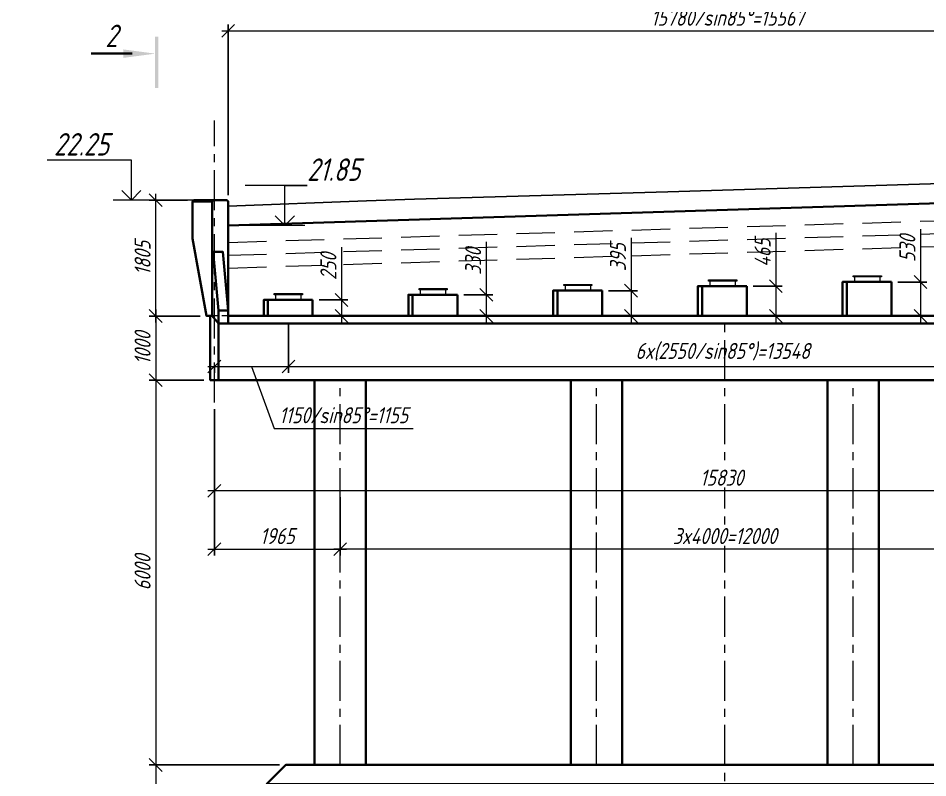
# Model space of a CAD drawing. Header units: millimetres. Extents: x 265754 to 14267433, y -6145605 to 2433772.
# Drawn here: x 7273824 to 7288015, y 837613 to 849455 of the extents above; entities that cross this region are included whole.
import ezdxf
from ezdxf import colors
from ezdxf.entities.mleader import LeaderData, LeaderLine
from ezdxf.enums import TextEntityAlignment as Align
from ezdxf.math import Vec2, Vec3

# ---------------------------------------------------------------- set-up
doc = ezdxf.new("R2010")
doc.units = ezdxf.units.MM
doc.linetypes.add('осевая', pattern=[2, 1.25, -0.25, 0.25, -0.25])
doc.linetypes.add('Штриховая', pattern=[3, 2, -1])
for name, color, linetype, lineweight in [('04_Невидимые', 3, 'Continuous', 13), ('1-Бетон', 106, 'Continuous', 35), ('ИС_TXT_ЗГЛ', 1, 'Continuous', 35), ('ИС_Выноски', 3, 'Continuous', 18), ('ИС_Невид', 4, 'Штриховая', 18), ('ИС_ОПОР_Тон', 3, 'Continuous', 18), ('ИС_Основная', 7, 'Continuous', 35), ('ИС_Ось', 3, 'осевая', 18), ('ИС_ПС_Невид', 4, 'Штриховая', 18), ('ИС_Размер', 3, 'Continuous', 18)]:
    doc.layers.add(name, color=color, linetype=linetype, lineweight=lineweight)
doc.layers.add('_Defpoints', color=8, linetype='Continuous', plot=False)
doc.styles.add('0', font='isocpeur.ttf', dxfattribs={"width": 0.8, "oblique": 15})
doc.styles.add('ISOCPEUR', font='isocpeur.ttf', dxfattribs={"width": 0.8, "oblique": 15, "height": 2.5})
doc.dimstyles.new('М100', dxfattribs={"dimscale": 100, "dimtxt": 2.5, "dimasz": 2, "dimexe": 1, "dimexo": 1, "dimgap": 0.8, "dimtad": 1, "dimdec": 0, "dimzin": 0, "dimdsep": 46, "dimtxsty": '0', "dimblk": 'OBLIQUE', "dimcen": 0.09, "dimdle": 1, "dimclrd": 256, "dimclre": 256, "dimclrt": 256, "dimadec": 4, "dimazin": 0, "dimtfac": 1, "dimtdec": 0, "dimtmove": 1, "dimatfit": 2, "dimfxl": 1, "dimtolj": 1, "dimtzin": 0, "dimlwd": -1, "dimarcsym": 0})

# ---------------------------------------------------------------- blocks, each defined once
blk = doc.blocks.new('_OBLIQUE')
at = {"color": 0, "linetype": 'ByBlock', "lineweight": -2}
blk.add_line((0.5, 0.5), (-0.5, -0.5), dxfattribs=at)
blk = doc.blocks.new('*D2221')
at = {"layer": 'Defpoints', "color": 0, "transparency": 16777216}
for p in [(7278417, 845062), (7278417, 844812), (7278869, 844812)]:
    blk.add_point(p, dxfattribs=at)
at = {"layer": 'ИС_Размер', "transparency": 16777216}
for p, q in [((7278869, 845886), (7278869, 845062)), ((7278869, 845162), (7278869, 844712))]:
    blk.add_line(p, q, dxfattribs=at)
at = {"layer": 'ИС_Размер', "lineweight": -2, "transparency": 16777216}
for p, q in [((7278517, 845062), (7278969, 845062)), ((7278517, 844812), (7278969, 844812))]:
    blk.add_line(p, q, dxfattribs=at)
at = {"layer": 'ИС_Размер', "transparency": 16777216, "xscale": 200, "yscale": 200, "zscale": 200}
for p, rotation in [((7278869, 845062), 90), ((7278869, 844812), 270)]:
    blk.add_blockref('_OBLIQUE', p, dxfattribs=dict(at, rotation=rotation))
at = {"layer": 'ИС_Размер', "transparency": 16777216, "insert": (7278664, 845583), "char_height": 250, "attachment_point": 5, "rotation": 90, "style": '0'}
blk.add_mtext('\\A1;250', dxfattribs=at)
blk = doc.blocks.new('*D2222')
at = {"layer": 'Defpoints', "color": 0, "transparency": 16777216}
for p in [(7280675, 845142), (7280675, 844812), (7281127, 844812)]:
    blk.add_point(p, dxfattribs=at)
at = {"layer": 'ИС_Размер', "transparency": 16777216}
for p, q in [((7281127, 845966), (7281127, 845142)), ((7281127, 845242), (7281127, 844712))]:
    blk.add_line(p, q, dxfattribs=at)
at = {"layer": 'ИС_Размер', "lineweight": -2, "transparency": 16777216}
for p, q in [((7280775, 845142), (7281227, 845142)), ((7280775, 844812), (7281227, 844812))]:
    blk.add_line(p, q, dxfattribs=at)
at = {"layer": 'ИС_Размер', "transparency": 16777216, "xscale": 200, "yscale": 200, "zscale": 200}
for p, rotation in [((7281127, 845142), 90), ((7281127, 844812), 270)]:
    blk.add_blockref('_OBLIQUE', p, dxfattribs=dict(at, rotation=rotation))
at = {"layer": 'ИС_Размер', "transparency": 16777216, "insert": (7280922, 845663), "char_height": 250, "attachment_point": 5, "rotation": 90, "style": '0'}
blk.add_mtext('\\A1;330', dxfattribs=at)
blk = doc.blocks.new('*D2223')
at = {"layer": 'Defpoints', "color": 0, "transparency": 16777216}
for p in [(7282933, 845207), (7282933, 844812), (7283385, 844812)]:
    blk.add_point(p, dxfattribs=at)
at = {"layer": 'ИС_Размер', "transparency": 16777216}
for p, q in [((7283385, 846031), (7283385, 845207)), ((7283385, 845307), (7283385, 844712))]:
    blk.add_line(p, q, dxfattribs=at)
at = {"layer": 'ИС_Размер', "lineweight": -2, "transparency": 16777216}
for p, q in [((7283033, 845207), (7283485, 845207)), ((7283033, 844812), (7283485, 844812))]:
    blk.add_line(p, q, dxfattribs=at)
at = {"layer": 'ИС_Размер', "transparency": 16777216, "xscale": 200, "yscale": 200, "zscale": 200}
for p, rotation in [((7283385, 845207), 90), ((7283385, 844812), 270)]:
    blk.add_blockref('_OBLIQUE', p, dxfattribs=dict(at, rotation=rotation))
at = {"layer": 'ИС_Размер', "transparency": 16777216, "insert": (7283180, 845728), "char_height": 250, "attachment_point": 5, "rotation": 90, "style": '0'}
blk.add_mtext('\\A1;395', dxfattribs=at)
blk = doc.blocks.new('*D2224')
at = {"layer": 'Defpoints', "color": 0, "transparency": 16777216}
for p in [(7285191, 845277), (7285191, 844812), (7285643, 844812)]:
    blk.add_point(p, dxfattribs=at)
at = {"layer": 'ИС_Размер', "transparency": 16777216}
for p, q in [((7285643, 846111), (7285643, 845277)), ((7285643, 845377), (7285643, 844712))]:
    blk.add_line(p, q, dxfattribs=at)
at = {"layer": 'ИС_Размер', "lineweight": -2, "transparency": 16777216}
for p, q in [((7285291, 845277), (7285743, 845277)), ((7285291, 844812), (7285743, 844812))]:
    blk.add_line(p, q, dxfattribs=at)
at = {"layer": 'ИС_Размер', "transparency": 16777216, "xscale": 200, "yscale": 200, "zscale": 200}
for p, rotation in [((7285643, 845277), 90), ((7285643, 844812), 270)]:
    blk.add_blockref('_OBLIQUE', p, dxfattribs=dict(at, rotation=rotation))
at = {"layer": 'ИС_Размер', "transparency": 16777216, "insert": (7285438, 845798), "char_height": 250, "attachment_point": 5, "rotation": 90, "style": '0'}
blk.add_mtext('\\A1;465', dxfattribs=at)
blk = doc.blocks.new('*D2225')
at = {"layer": 'Defpoints', "color": 0, "transparency": 16777216}
for p in [(7287449, 845342), (7287449, 844812), (7287901, 844812)]:
    blk.add_point(p, dxfattribs=at)
at = {"layer": 'ИС_Размер', "transparency": 16777216}
for p, q in [((7287901, 846166), (7287901, 845342)), ((7287901, 845442), (7287901, 844712))]:
    blk.add_line(p, q, dxfattribs=at)
at = {"layer": 'ИС_Размер', "lineweight": -2, "transparency": 16777216}
for p, q in [((7287549, 845342), (7288001, 845342)), ((7287549, 844812), (7288001, 844812))]:
    blk.add_line(p, q, dxfattribs=at)
at = {"layer": 'ИС_Размер', "transparency": 16777216, "xscale": 200, "yscale": 200, "zscale": 200}
for p, rotation in [((7287901, 845342), 90), ((7287901, 844812), 270)]:
    blk.add_blockref('_OBLIQUE', p, dxfattribs=dict(at, rotation=rotation))
at = {"layer": 'ИС_Размер', "transparency": 16777216, "insert": (7287696, 845863), "char_height": 250, "attachment_point": 5, "rotation": 90, "style": '0'}
blk.add_mtext('\\A1;530', dxfattribs=at)
blk = doc.blocks.new('*D2236')
at = {"layer": 'Defpoints', "color": 0, "transparency": 16777216}
for p in [(7278040, 844812), (7276885, 844127), (7278040, 844025)]:
    blk.add_point(p, dxfattribs=at)
at = {"layer": 'ИС_Размер', "lineweight": -2, "transparency": 16777216}
for p, q in [((7278040, 844712), (7278040, 843925)), ((7276885, 844027), (7276885, 843925))]:
    blk.add_line(p, q, dxfattribs=at)
at = {"layer": 'ИС_Размер', "transparency": 16777216}
for p, q in [((7276785, 844025), (7278140, 844025)), ((7277462, 844025), (7277817, 843060)), ((7277817, 843060), (7279984, 843060))]:
    blk.add_line(p, q, dxfattribs=at)
at = {"layer": 'ИС_Размер', "transparency": 16777216, "xscale": 200, "yscale": 200, "zscale": 200, "rotation": 180}
blk.add_blockref('_OBLIQUE', (7276885, 844025), dxfattribs=at)
at = {"layer": 'ИС_Размер', "transparency": 16777216, "xscale": 200, "yscale": 200, "zscale": 200}
blk.add_blockref('_OBLIQUE', (7278040, 844025), dxfattribs=at)
at = {"layer": 'ИС_Размер', "transparency": 16777216, "insert": (7278900, 843265), "char_height": 250, "attachment_point": 5, "style": '0'}
blk.add_mtext('\\A1;1150/sin85%%D=1155', dxfattribs=at)
blk = doc.blocks.new('*D2237')
at = {"layer": 'Defpoints', "color": 0, "transparency": 16777216}
for p in [(7291588, 845516), (7278040, 844812), (7291588, 844025)]:
    blk.add_point(p, dxfattribs=at)
at = {"layer": 'ИС_Размер', "lineweight": -2, "transparency": 16777216}
for p, q in [((7291588, 845416), (7291588, 843925)), ((7278040, 844712), (7278040, 843925))]:
    blk.add_line(p, q, dxfattribs=at)
at = {"layer": 'ИС_Размер', "transparency": 16777216}
blk.add_line((7277940, 844025), (7291688, 844025), dxfattribs=at)
at = {"layer": 'ИС_Размер', "transparency": 16777216, "xscale": 200, "yscale": 200, "zscale": 200, "rotation": 180}
blk.add_blockref('_OBLIQUE', (7278040, 844025), dxfattribs=at)
at = {"layer": 'ИС_Размер', "transparency": 16777216, "xscale": 200, "yscale": 200, "zscale": 200}
blk.add_blockref('_OBLIQUE', (7291588, 844025), dxfattribs=at)
at = {"layer": 'ИС_Размер', "transparency": 16777216, "insert": (7284814, 844255), "char_height": 250, "attachment_point": 5, "style": '0'}
blk.add_mtext('\\A1;6x(2550/sin85%%D)=13548', dxfattribs=at)
blk = doc.blocks.new('*D2240')
at = {"layer": 'Defpoints', "color": 0, "transparency": 16777216}
for p in [(7292679, 849257), (7292679, 846711), (7277101, 846597)]:
    blk.add_point(p, dxfattribs=at)
at = {"layer": 'ИС_Размер', "lineweight": -2, "transparency": 16777216}
for p, q in [((7277101, 846697), (7277101, 849357)), ((7292679, 846811), (7292679, 849357))]:
    blk.add_line(p, q, dxfattribs=at)
at = {"layer": 'ИС_Размер', "transparency": 16777216}
blk.add_line((7277001, 849257), (7292779, 849257), dxfattribs=at)
at = {"layer": 'ИС_Размер', "transparency": 16777216, "xscale": 200, "yscale": 200, "zscale": 200, "rotation": 180}
blk.add_blockref('_OBLIQUE', (7277101, 849257), dxfattribs=at)
at = {"layer": 'ИС_Размер', "transparency": 16777216, "xscale": 200, "yscale": 200, "zscale": 200}
blk.add_blockref('_OBLIQUE', (7292679, 849257), dxfattribs=at)
at = {"layer": 'ИС_Размер', "transparency": 16777216, "insert": (7284890, 849462), "char_height": 250, "attachment_point": 5, "style": '0'}
blk.add_mtext('\\A1;15780/sin85%%D=15567', dxfattribs=at)
blk = doc.blocks.new('*D2242')
at = {"layer": 'Defpoints', "color": 0, "transparency": 16777216}
for p in [(7292713, 843660), (7276885, 843462), (7276885, 842086)]:
    blk.add_point(p, dxfattribs=at)
at = {"layer": 'ИС_Размер', "lineweight": -2, "transparency": 16777216}
for p, q in [((7292713, 843560), (7292713, 841986)), ((7276885, 843362), (7276885, 841986))]:
    blk.add_line(p, q, dxfattribs=at)
at = {"layer": 'ИС_Размер', "transparency": 16777216}
blk.add_line((7292813, 842086), (7276785, 842086), dxfattribs=at)
at = {"layer": 'ИС_Размер', "transparency": 16777216, "xscale": 200, "yscale": 200, "zscale": 200, "rotation": 180}
blk.add_blockref('_OBLIQUE', (7276885, 842086), dxfattribs=at)
at = {"layer": 'ИС_Размер', "transparency": 16777216, "xscale": 200, "yscale": 200, "zscale": 200}
blk.add_blockref('_OBLIQUE', (7292713, 842086), dxfattribs=at)
at = {"layer": 'ИС_Размер', "transparency": 16777216, "insert": (7284799, 842291), "char_height": 250, "attachment_point": 5, "style": '0', "bg_fill": 3, "box_fill_scale": 1.1, "bg_fill_color": 256, "bg_fill_true_color": 13158600, "bg_fill_transparency": 0}
blk.add_mtext('\\A1;15830', dxfattribs=at)
blk = doc.blocks.new('*D2243')
at = {"layer": 'Defpoints', "color": 0, "transparency": 16777216}
for p in [(7278848, 842000, 0), (7290848, 841872, 0), (7278848, 841176)]:
    blk.add_point(p, dxfattribs=at)
at = {"layer": 'ИС_Размер', "lineweight": -2, "transparency": 16777216}
for p, q in [((7278848, 841900), (7278848, 841076)), ((7290848, 841772), (7290848, 841076))]:
    blk.add_line(p, q, dxfattribs=at)
at = {"layer": 'ИС_Размер', "transparency": 16777216}
blk.add_line((7290948, 841176), (7278748, 841176), dxfattribs=at)
at = {"layer": 'ИС_Размер', "transparency": 16777216, "xscale": 200, "yscale": 200, "zscale": 200, "rotation": 180}
blk.add_blockref('_OBLIQUE', (7278848, 841176), dxfattribs=at)
at = {"layer": 'ИС_Размер', "transparency": 16777216, "xscale": 200, "yscale": 200, "zscale": 200}
blk.add_blockref('_OBLIQUE', (7290848, 841176), dxfattribs=at)
at = {"layer": 'ИС_Размер', "transparency": 16777216, "insert": (7284848, 841381), "char_height": 250, "attachment_point": 5, "style": '0', "bg_fill": 3, "box_fill_scale": 1.1, "bg_fill_color": 256, "bg_fill_true_color": 13158600, "bg_fill_transparency": 0}
blk.add_mtext('\\A1;3x4000=12000', dxfattribs=at)
blk = doc.blocks.new('*D2247')
at = {"layer": 'Defpoints', "color": 0, "transparency": 16777216}
for p in [(7276885, 843462), (7278848, 842086), (7278848, 841176)]:
    blk.add_point(p, dxfattribs=at)
at = {"layer": 'ИС_Размер', "lineweight": -2, "transparency": 16777216}
for p, q in [((7276885, 843362), (7276885, 841076)), ((7278848, 841986), (7278848, 841076))]:
    blk.add_line(p, q, dxfattribs=at)
at = {"layer": 'ИС_Размер', "transparency": 16777216}
blk.add_line((7276785, 841176), (7278948, 841176), dxfattribs=at)
at = {"layer": 'ИС_Размер', "transparency": 16777216, "xscale": 200, "yscale": 200, "zscale": 200, "rotation": 180}
blk.add_blockref('_OBLIQUE', (7276885, 841176), dxfattribs=at)
at = {"layer": 'ИС_Размер', "transparency": 16777216, "xscale": 200, "yscale": 200, "zscale": 200}
blk.add_blockref('_OBLIQUE', (7278848, 841176), dxfattribs=at)
at = {"layer": 'ИС_Размер', "transparency": 16777216, "insert": (7277866, 841381), "char_height": 250, "attachment_point": 5, "style": '0'}
blk.add_mtext('\\A1;1965', dxfattribs=at)
blk = doc.blocks.new('*D2254')
at = {"layer": 'Defpoints', "color": 0, "transparency": 16777216}
for p in [(7277999, 837813, 0), (7275970, 835813), (7277499, 835813)]:
    blk.add_point(p, dxfattribs=at)
at = {"layer": 'ИС_Размер', "lineweight": -2, "transparency": 16777216}
for p, q in [((7277899, 837813), (7275870, 837813)), ((7277399, 835813), (7275870, 835813))]:
    blk.add_line(p, q, dxfattribs=at)
at = {"layer": 'ИС_Размер', "transparency": 16777216}
blk.add_line((7275970, 837913), (7275970, 835713), dxfattribs=at)
at = {"layer": 'ИС_Размер', "transparency": 16777216, "xscale": 200, "yscale": 200, "zscale": 200}
for p, rotation in [((7275970, 837813), 90), ((7275970, 835813), 270)]:
    blk.add_blockref('_OBLIQUE', p, dxfattribs=dict(at, rotation=rotation))
at = {"layer": 'ИС_Размер', "transparency": 16777216, "insert": (7275765, 836813), "char_height": 250, "attachment_point": 5, "rotation": 90, "style": '0'}
blk.add_mtext('\\A1;2000', dxfattribs=at)
blk = doc.blocks.new('*D2256')
at = {"layer": 'Defpoints', "color": 0, "transparency": 16777216}
for p in [(7276819, 843812), (7275970, 837813), (7277999, 837813, 0)]:
    blk.add_point(p, dxfattribs=at)
at = {"layer": 'ИС_Размер', "lineweight": -2, "transparency": 16777216}
for p, q in [((7276719, 843812), (7275870, 843812)), ((7277899, 837813), (7275870, 837813))]:
    blk.add_line(p, q, dxfattribs=at)
at = {"layer": 'ИС_Размер', "transparency": 16777216}
blk.add_line((7275970, 843912), (7275970, 837713), dxfattribs=at)
at = {"layer": 'ИС_Размер', "transparency": 16777216, "xscale": 200, "yscale": 200, "zscale": 200}
for p, rotation in [((7275970, 843812), 90), ((7275970, 837813), 270)]:
    blk.add_blockref('_OBLIQUE', p, dxfattribs=dict(at, rotation=rotation))
at = {"layer": 'ИС_Размер', "transparency": 16777216, "insert": (7275765, 840813), "char_height": 250, "attachment_point": 5, "rotation": 90, "style": '0'}
blk.add_mtext('\\A1;6000', dxfattribs=at)
blk = doc.blocks.new('*D2257')
at = {"layer": 'Defpoints', "color": 0, "transparency": 16777216}
for p in [(7276763, 844812), (7275970, 843812), (7276819, 843812)]:
    blk.add_point(p, dxfattribs=at)
at = {"layer": 'ИС_Размер', "transparency": 16777216}
blk.add_line((7275970, 844912), (7275970, 843712), dxfattribs=at)
at = {"layer": 'ИС_Размер', "lineweight": -2, "transparency": 16777216}
for p, q in [((7276663, 844812), (7275870, 844812)), ((7276719, 843812), (7275870, 843812))]:
    blk.add_line(p, q, dxfattribs=at)
at = {"layer": 'ИС_Размер', "transparency": 16777216, "xscale": 200, "yscale": 200, "zscale": 200}
for p, rotation in [((7275970, 844812), 90), ((7275970, 843812), 270)]:
    blk.add_blockref('_OBLIQUE', p, dxfattribs=dict(at, rotation=rotation))
at = {"layer": 'ИС_Размер', "transparency": 16777216, "insert": (7275765, 844312), "char_height": 250, "attachment_point": 5, "rotation": 90, "style": '0'}
blk.add_mtext('\\A1;1000', dxfattribs=at)
blk = doc.blocks.new('*D2258')
at = {"layer": 'Defpoints', "color": 0, "transparency": 16777216}
for p in [(7275970, 846617), (7276565, 846617), (7276763, 844812)]:
    blk.add_point(p, dxfattribs=at)
at = {"layer": 'ИС_Размер', "lineweight": -2, "transparency": 16777216}
for p, q in [((7276465, 846617), (7275870, 846617)), ((7276663, 844812), (7275870, 844812))]:
    blk.add_line(p, q, dxfattribs=at)
at = {"layer": 'ИС_Размер', "transparency": 16777216}
blk.add_line((7275970, 844712), (7275970, 846717), dxfattribs=at)
at = {"layer": 'ИС_Размер', "transparency": 16777216, "xscale": 200, "yscale": 200, "zscale": 200}
for p, rotation in [((7275970, 846617), 90), ((7275970, 844812), 270)]:
    blk.add_blockref('_OBLIQUE', p, dxfattribs=dict(at, rotation=rotation))
at = {"layer": 'ИС_Размер', "transparency": 16777216, "insert": (7275765, 845715), "char_height": 250, "attachment_point": 5, "rotation": 90, "style": '0'}
blk.add_mtext('\\A1;1805', dxfattribs=at)
blk = doc.blocks.new('_None')
blk = doc.blocks.new('_Open90')
at = {"color": 0, "linetype": 'ByBlock', "lineweight": -2}
for p, q in [((-0.5, 0.5), (0, 0)), ((0, 0), (-1, 0)), ((0, 0), (-0.5, -0.5))]:
    blk.add_line(p, q, dxfattribs=at)
blk = doc.blocks.new('*U2275')
for p, q in [((-3.8, -2.12), (-10.2, -2.12)), ((-3.8, -193.15), (-10.2, -193.15))]:
    blk.add_line(p, q)
for points in [[(0.25, 0.55), (-0.25, 0.55), (0.25, -7.45), (-0.25, -7.45)], [(-5.2, -1.46), (-0.2, -2.12), (-5.2, -2.12), (-5.2, -2.78)], [(0.25, -187.82), (-0.25, -187.82), (0.25, -195.82), (-0.25, -195.82)], [(-5.2, -192.49), (-0.2, -193.15), (-5.2, -193.15), (-5.2, -193.81)]]:
    blk.add_solid(points)
at = {"style": '0', "oblique": 15, "width": 0.8}
for tag, p in [('ВЕРХ', (-7.06, 0.66)), ('НИЗ', (-7, -196.04))]:
    blk.add_attdef(tag, text='', height=3.5, dxfattribs=at).set_placement(p, align=Align.MIDDLE_CENTER)

msp = doc.modelspace()

# ---------------------------------------------------------------- linework, layer by layer
at = {"layer": '04_Невидимые', "elevation": 0.0004}
for points in [[(7285033.5754, 845355.3921), (7284593.5754, 845355.3921), (7284593.5754, 845375.3921), (7285033.5754, 845375.3921)], [(7287291.5754, 845420.3921), (7286851.5754, 845420.3921), (7286851.5754, 845440.3921), (7287291.5754, 845440.3921)], [(7280517.5754, 845220.3921), (7280077.5754, 845220.3921), (7280077.5754, 845240.3921), (7280517.5754, 845240.3921)], [(7282775.5754, 845285.3921), (7282335.5754, 845285.3921), (7282335.5754, 845305.3921), (7282775.5754, 845305.3921)], [(7278259.5754, 845140.3921), (7277819.5754, 845140.3921), (7277819.5754, 845160.3921), (7278259.5754, 845160.3921)]]:
    msp.add_lwpolyline(points, close=True, dxfattribs=at)
at = {"layer": '1-Бетон'}
for p, q in [((7276849.7971, 846597.2163, 0.0004), (7276544.7465, 846597.2163, 0.0004)), ((7276950.3902, 844897.3921, 0.0004), (7276867.2282, 845812.4132, 0.0004)), ((7286751.6753, 845342.3921, 0.0004), (7286751.6753, 844812.3921, 0.0004)), ((7282235.6753, 845207.3921, 0.0004), (7282235.6753, 844812.3921, 0.0004)), ((7284493.6753, 845277.3921, 0.0004), (7284493.6753, 844812.3921, 0.0004)), ((7277719.6753, 845062.3921, 0.0004), (7277719.6753, 844812.3921, 0.0004)), ((7279977.6753, 845142.3921, 0.0004), (7279977.6753, 844812.3921, 0.0004)), ((7276950.3902, 843812.3921, 0.0004), (7276950.3902, 844697.3921, 0.0004)), ((7276950.3902, 844697.3921, 0.0004), (7292762.6794, 844697.3921, 0.0004))]:
    msp.add_line(p, q, dxfattribs=at)
at = {"layer": '1-Бетон', "elevation": 0.0004}
for points in [[(7276849.7971, 844812.3921), (7276762.6358, 844812.3921), (7276544.7465, 846021.7169), (7276544.7465, 846597.2163), (7276564.7465, 846617.2163), (7277080.8876, 846617.2163), (7277100.7465, 846597.2163), (7277100.7465, 844812.3921)], [(7276849.7971, 844812.3921), (7276849.7971, 846597.2163), (7276869.7971, 846617.2163)], [(7292678.836, 846711.1306), (7277100.7465, 846222.2163), (7277100.9653, 844812.3921)], [(7277100.9653, 844697.3921), (7277100.7465, 844897.3921), (7277017.6598, 845812.4132), (7276849.7971, 845812.4132), (7276849.7971, 844812.3921), (7276950.3902, 844697.3921), (7277100.9651, 844697.5568)], [(7277100.9653, 844812.3921), (7292663.8646, 844813.3143), (7292777.6794, 844697.3921), (7292777.6794, 843812.3921), (7276819.1592, 843812.3921), (7276819.1592, 844812.3921), (7276849.7971, 844812.3921)], [(7276950.3902, 843812.3921), (7276819.1592, 843812.3921), (7276819.1592, 844812.3921), (7276849.7971, 844812.3921), (7276950.3902, 844697.3921), (7276950.3902, 843812.3921)], [(7277100.9653, 844697.3921), (7277100.9653, 844897.3921), (7276950.3902, 844897.3921), (7276950.3902, 844697.3921)]]:
    msp.add_lwpolyline(points, dxfattribs=at)
at = {"layer": '1-Бетон'}
for points, elevation in [([(7287449.1065, 845342.3921), (7286685.9367, 845342.3921), (7286685.9367, 844812.3921), (7287449.1065, 844812.3921)], 0.0004), ([(7282933.1065, 845207.3921), (7282169.9367, 845207.3921), (7282169.9367, 844812.3921), (7282933.1065, 844812.3921)], 0.0004), ([(7285191.1065, 845277.3921), (7284427.9367, 845277.3921), (7284427.9367, 844812.3921), (7285191.1065, 844812.3921)], 0.0004), ([(7278417.1065, 845062.3921), (7277653.9367, 845062.3921), (7277653.9367, 844812.3921), (7278417.1065, 844812.3921)], 0.0004), ([(7280675.1065, 845142.3921), (7279911.9367, 845142.3921), (7279911.9367, 844812.3921), (7280675.1065, 844812.3921)], 0.0004), ([(7278448.2116, 843812.3921), (7279248.2116, 843812.3921), (7279248.2131, 837812.6481), (7278448.2131, 837812.6481)], 0.0017), ([(7286448.2116, 843812.3921), (7287248.2116, 843812.3921), (7287248.2109, 837812.6501), (7286448.2109, 837812.6501)], 0.0017)]:
    msp.add_lwpolyline(points, close=True, dxfattribs=dict(at, elevation=elevation))
at = {"layer": '_Defpoints', "elevation": 0.0004}
msp.add_lwpolyline([(7277100.7465, 846522.2163), (7279257.9068, 846608.5027), (7280007.9068, 846631.0027), (7283957.9068, 846749.5027), (7288907.9068, 846898.0027), (7290807.9068, 846955.0027), (7291907.9068, 846988.0027), (7296857.9068, 847136.5027), (7300807.9068, 847255.0027), (7304557.9068, 847367.5027), (7305307.9068, 847390.0027), (7308276.8287, 847479.0704)], dxfattribs=at)
at = {"layer": 'ИС_Невид', "ltscale": 300}
for p, q in [((7277100.7465, 845960.3921, 0.0004), (7292633.5352, 846432.7149, 0.0004)), ((7277100.7465, 845760.3921, 0.0004), (7292633.5352, 846232.7149, 0.0004)), ((7277100.7465, 845560.3921, 0.0004), (7292633.5352, 846032.7149, 0.0004))]:
    msp.add_line(p, q, dxfattribs=at)
at = {"layer": 'ИС_Основная', "ltscale": 500, "elevation": 0.0017}
msp.add_lwpolyline([(7292723.9214, 837512.6477), (7307748.9213, 837512.6477), (7307448.7435, 837812.6477), (7292723.9213, 837812.6515), (7277998.5672, 837812.6515), (7277698.9229, 837512.6515), (7292723.9213, 837512.6477)], dxfattribs=at)
at = {"layer": 'ИС_Ось', "ltscale": 500}
for p, q in [((7276884.7736, 843462.3921, 0.0004), (7276884.7736, 847861.9026, 0.0004)), ((7278848.2131, 837812.6481, 0.0017), (7278848.2116, 843812.3921)), ((7282848.2109, 837812.6491, 0.0017), (7282848.2116, 843812.3921)), ((7286848.2109, 837812.6501, 0.0017), (7286848.2116, 843812.3921))]:
    msp.add_line(p, q, dxfattribs=at)
at = {"layer": 'ИС_Ось', "ltscale": 500, "elevation": 0.0017}
msp.add_lwpolyline([(7284848.7451, 835812.6515), (7284848.3894, 844812.3921)], dxfattribs=at)
at = {"layer": 'ИС_ПС_Невид', "ltscale": 50}
msp.add_line((7277100.7465, 844812.3921, 0.0004), (7276849.7971, 844812.3921, 0.0004), dxfattribs=at)
at = {"layer": 'ИС_Размер', "color": 1, "ltscale": 65.21739}
for p, q in [((7276705.7335, 846617.2163, 0.0004), (7275303.4805, 846617.2163, 0.0004)), ((7278298.4471, 846222.2163, 0.0004), (7277100.7465, 846222.2163, 0.0004))]:
    msp.add_line(p, q, dxfattribs=at)
at = {"layer": 'ИС_Размер', "elevation": 0.0004}
for points in [[(7285013.5754, 845355.3921), (7284613.5754, 845355.3921), (7284613.5754, 845277.3921), (7285013.5754, 845277.3921), (7285013.5754, 845355.3921)], [(7287271.5754, 845420.3921), (7286871.5754, 845420.3921), (7286871.5754, 845342.3921), (7287271.5754, 845342.3921), (7287271.5754, 845420.3921)], [(7280497.5754, 845220.3921), (7280097.5754, 845220.3921), (7280097.5754, 845142.3921), (7280497.5754, 845142.3921), (7280497.5754, 845220.3921)], [(7282755.5754, 845285.3921), (7282355.5754, 845285.3921), (7282355.5754, 845207.3921), (7282755.5754, 845207.3921), (7282755.5754, 845285.3921)], [(7278239.5754, 845140.3921), (7277839.5754, 845140.3921), (7277839.5754, 845062.3921), (7278239.5754, 845062.3921), (7278239.5754, 845140.3921)]]:
    msp.add_lwpolyline(points, dxfattribs=at)

# ---------------------------------------------------------------- block references
at = {"layer": 'ИС_TXT_ЗГЛ', "ltscale": 200, "xscale": 100, "yscale": 100, "zscale": 100}
msp.add_blockref('*U2275', (7275983.7707, 849114.0967), dxfattribs=at).add_auto_attribs({'ВЕРХ': '2', 'НИЗ': '2'})

# ---------------------------------------------------------------- dimensions: what is measured, and where the dimension line sits
at = {"layer": 'ИС_Размер'}
dim = msp.add_linear_dim(base=(7292678.836, 849256.9761, 0.0004), p1=(7277100.7465, 846597.2163, 0.0004), p2=(7292678.836, 846711.1306, 0.0004), text='15780/sin85%%D=15567', dimstyle='М100', dxfattribs=at)
dim.commit()
dim.dimension.update_dxf_attribs({"geometry": '*D2240', "text_midpoint": (7284889.7913, 849461.9761, 0.0004)})
dim = msp.add_linear_dim(base=(7275969.8736, 846617.2163, 0.0004), p1=(7276762.6358, 844812.3921, 0.0004), p2=(7276564.7465, 846617.2163, 0.0004), angle=90, dimstyle='М100', override={"dimrnd": 5}, dxfattribs=at)
dim.commit()
dim.dimension.update_dxf_attribs({"geometry": '*D2258', "text_midpoint": (7275764.8736, 845714.8042, 0.0004)})
for base, p1, p2, picture, middle in [((7285642.5314, 844812.3921, 0.0004), (7285191.1065, 845277.3921, 0.0004), (7285191.1065, 844812.3921, 0.0004), '*D2224', (7285574.5301, 845797.8544, 0.0004)), ((7287900.5314, 844812.3921, 0.0004), (7287449.1065, 845342.3921, 0.0004), (7287449.1065, 844812.3921, 0.0004), '*D2225', (7287832.5301, 845862.8544, 0.0004)), ((7281126.5314, 844812.3921, 0.0004), (7280675.1065, 845142.3921, 0.0004), (7280675.1065, 844812.3921, 0.0004), '*D2222', (7281058.5301, 845662.8544, 0.0004)), ((7283384.5314, 844812.3921, 0.0004), (7282933.1065, 845207.3921, 0.0004), (7282933.1065, 844812.3921, 0.0004), '*D2223', (7283316.5301, 845727.8544, 0.0004)), ((7278868.5314, 844812.3921, 0.0004), (7278417.1065, 845062.3921, 0.0004), (7278417.1065, 844812.3921, 0.0004), '*D2221', (7278800.5301, 845582.8544, 0.0004))]:
    dim = msp.add_linear_dim(base=base, p1=p1, p2=p2, angle=90, dimstyle='М100', dxfattribs=at)
    dim.commit()
    dim.dimension.update_dxf_attribs({"geometry": picture, "text_midpoint": middle, "dimtype": 160})
for base, p1, p2, text, picture, middle in [((7291587.5754, 844025.0692, 0.0004), (7278039.5754, 844812.3921, 0.0004), (7291587.5754, 845516.3921, 0.0004), '6x(2550/sin85%%D)=<>', '*D2237', (7284813.5754, 844025.0692, 0.0004)), ((7278039.5754, 844025.0692, 0.0004), (7276884.7736, 844126.8457, 0.0004), (7278039.5754, 844812.3921, 0.0004), '1150/sin85%%D=<>', '*D2236', (7277896.6556, 843059.7603, 0.0004))]:
    dim = msp.add_linear_dim(base=base, p1=p1, p2=p2, text=text, dimstyle='М100', dxfattribs=at)
    dim.commit()
    dim.dimension.update_dxf_attribs({"geometry": picture, "text_midpoint": middle, "dimtype": 160})
dim = msp.add_linear_dim(base=(7275969.8736, 835812.6516, 0.0004), p1=(7277998.5672, 837812.6515, 0.0017), p2=(7277498.922, 835812.6516, 0.0004), angle=90, dimstyle='М100', dxfattribs=at)
dim.commit()
dim.dimension.update_dxf_attribs({"geometry": '*D2254', "text_midpoint": (7275764.8736, 836812.6516, 0.0004)})

# ---------------------------------------------------------------- leaders
at = {"layer": 'ИС_Выноски'}
ml = msp.add_multileader_mtext('Standard', dxfattribs=at)
ml.set_content('Ось трассы', color=256, style='ISOCPEUR')
ml.set_leader_properties(color=256, linetype='ByLayer', lineweight=-1)
ml.set_arrow_properties(name='NONE')
ml.build(insert=Vec2(0, 0))
ml.multileader.update_dxf_attribs({"text_left_attachment_type": 6, "text_right_attachment_type": 6, "dogleg_length": 0.36, "arrow_head_size": 300, "scale": 50})
ctx = ml.context
ctx.base_point, ctx.scale, ctx.char_height, ctx.arrow_head_size, ctx.landing_gap_size, ctx.plane_origin = Vec3(7289252.1563, 848105.9835), 50, 250, 300, 4.5, Vec3(7297816.3633, 842407.0259)
ctx.left_attachment, ctx.right_attachment, ctx.text_align_type = 6, 6, 1
notes = []
notes.append((ctx, [(1, (1, 1, 0), (7290748.404, 848105.9835), (-1, 0), 40.2604, [(1, [(7290748.404, 847908.0353)], 0, [])])]))
ctx.mtext.insert, ctx.mtext.width, ctx.mtext.alignment, ctx.mtext.flow_direction = Vec3(7289980.1499, 848430.9835), 2049.625884, 2, 5
at = {"layer": 'ИС_Размер', "color": 1, "ltscale": 65.21739}
ml = msp.add_multileader_mtext('Standard', dxfattribs=at)
ml.set_content('22.25', color=4, style='0')
ml.set_leader_properties(color=256, linetype='ByLayer', lineweight=-1)
ml.set_arrow_properties(name='OPEN90')
ml.build(insert=Vec2(0, 0))
ml.multileader.update_dxf_attribs({"text_left_attachment_type": 6, "text_right_attachment_type": 6, "dogleg_length": 2, "arrow_head_size": 300, "scale": 100})
ctx = ml.context
ctx.base_point, ctx.scale, ctx.char_height, ctx.arrow_head_size, ctx.landing_gap_size, ctx.plane_origin = Vec3(7274335.595, 847243.8581, 0.0004), 100, 350, 300, 0, Vec3(7275589.783, 846617.2163, 0.0004)
ctx.left_attachment, ctx.right_attachment, ctx.text_align_type = 6, 6, 2
notes.append((ctx, [(1, (1, 1, 0), (7275589.783, 847243.8581, 0.0004), (-1, 0), 348.4058, [(0, [(7275589.783, 846617.2163, 0.0004)], 0, [])])]))
ctx.mtext.insert, ctx.mtext.alignment, ctx.mtext.flow_direction = Vec3(7275241.3772, 847663.8581, 0.0004), 3, 5
ml = msp.add_multileader_mtext('Standard', dxfattribs=at)
ml.set_content('21.85', color=4, style='0')
ml.set_leader_properties(color=256, linetype='ByLayer', lineweight=-1)
ml.set_arrow_properties(name='OPEN90')
ml.build(insert=Vec2(0, 0))
ml.multileader.update_dxf_attribs({"text_left_attachment_type": 6, "text_right_attachment_type": 6, "dogleg_length": 2, "arrow_head_size": 300, "scale": 100})
ctx = ml.context
ctx.base_point, ctx.scale, ctx.char_height, ctx.arrow_head_size, ctx.landing_gap_size, ctx.plane_origin = Vec3(7278331.0465, 846848.8581, 0.0004), 100, 350, 300, 0, Vec3(7277982.6407, 846222.2163, 0.0004)
ctx.left_attachment, ctx.right_attachment = 6, 6
notes.append((ctx, [(0, (1, 1, 0), (7277982.6407, 846848.8581, 0.0004), (1, 0), 348.4058, [(0, [(7277982.6407, 846222.2163, 0.0004)], 0, [])])]))
ctx.mtext.insert, ctx.mtext.flow_direction = Vec3(7278331.0465, 847268.8581, 0.0004), 5
for ctx, leaders in notes:
    for number, flags, end, landing, length, lines in leaders:
        leader = LeaderData()
        leader.index, (leader.has_last_leader_line, leader.has_dogleg_vector, leader.attachment_direction) = number, flags
        leader.last_leader_point, leader.dogleg_vector, leader.dogleg_length = Vec3(end), Vec3(landing), length
        for number, points, colour, breaks in lines:
            line = LeaderLine()
            line.index, line.vertices, line.color, line.breaks = number, Vec3.list(points), colors.encode_raw_color(colour), breaks
            leader.lines.append(line)
        ctx.leaders.append(leader)

# ---------------------------------------------------------------- next in the draw order: dimensions: what is measured, and where the dimension line sits
at = {"layer": 'ИС_Размер'}
dim = msp.add_linear_dim(base=(7276884.7736, 842085.5685, 0.0004), p1=(7292713.2219, 843659.979, 0.0004), p2=(7276884.7736, 843462.3921, 0.0004), angle=180, dimstyle='М100', override={"dimrnd": 5, "dimtfill": 1}, dxfattribs=at)
dim.commit()
dim.dimension.update_dxf_attribs({"geometry": '*D2242', "text_midpoint": (7284798.9977, 842290.5685, 0.0004)})

# ---------------------------------------------------------------- next in the draw order: dimensions: what is measured, and where the dimension line sits
for base, p1, p2, picture, middle in [((7275969.8736, 843812.3921, 0.0004), (7276762.6358, 844812.3921, 0.0004), (7276819.1592, 843812.3921, 0.0004), '*D2257', (7275764.8736, 844312.3921, 0.0004)), ((7275969.8736, 837812.6515, 0.0004), (7276819.1592, 843812.3921, 0.0004), (7277998.5672, 837812.6515, 0.0017), '*D2256', (7275764.8736, 840812.5218, 0.0004))]:
    dim = msp.add_linear_dim(base=base, p1=p1, p2=p2, angle=90, dimstyle='М100', dxfattribs=at)
    dim.commit()
    dim.dimension.update_dxf_attribs({"geometry": picture, "text_midpoint": middle})
dim = msp.add_linear_dim(base=(7278848.2121, 841176.2558, 0.0004), p1=(7290848.2121, 841872.3252, 0.0006), p2=(7278848.2121, 841999.7331, 0.0005), angle=180, text='3x4000=<>', dimstyle='М100', override={"dimtfill": 1}, dxfattribs=at)
dim.commit()
dim.dimension.update_dxf_attribs({"geometry": '*D2243', "text_midpoint": (7284848.2121, 841381.2558, 0.0004)})

# ---------------------------------------------------------------- next in the draw order: linework, layer by layer
at = {"layer": '1-Бетон', "elevation": 0.0017}
msp.add_lwpolyline([(7282448.2116, 843812.3911), (7283248.2116, 843812.3911), (7283248.2109, 837812.6491), (7282448.2109, 837812.6491)], close=True, dxfattribs=at)
at = {"layer": 'ИС_ОПОР_Тон', "elevation": 0.0017}
msp.add_lwpolyline([(7278448.2116, 843812.3921), (7279248.2116, 843812.3921), (7279248.2131, 837812.6515), (7278448.2131, 837812.6515), (7278448.2131, 843812.3921)], dxfattribs=at)

# ---------------------------------------------------------------- next in the draw order: dimensions: what is measured, and where the dimension line sits
at = {"layer": 'ИС_Размер'}
dim = msp.add_linear_dim(base=(7278848.212, 841176.2558, 0.0004), p1=(7276884.7736, 843462.3921, 0.0004), p2=(7278848.212, 842085.5685, 0.0004), dimstyle='М100', override={"dimrnd": 5}, dxfattribs=at)
dim.commit()
dim.dimension.update_dxf_attribs({"geometry": '*D2247', "text_midpoint": (7277866.4928, 841381.2558, 0.0004)})

doc.saveas('drawing.dxf')
